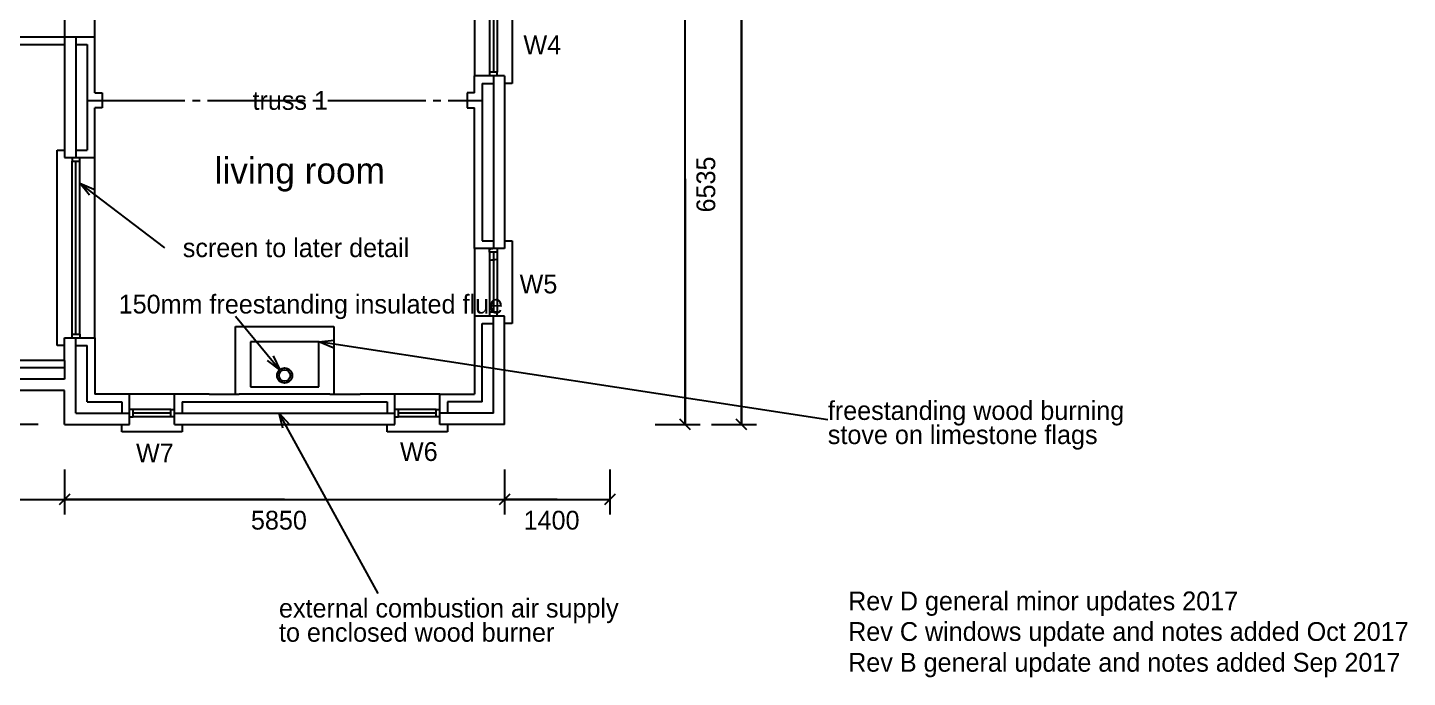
# Model space of a CAD drawing. Header units: millimetres. Extents: x -18572 to 19206, y -8076 to 11578.
# Drawn here: x 860 to 19206, y -8076 to 570 of the extents above; entities that cross this region are included whole.
import ezdxf

# ---------------------------------------------------------------- set-up
doc = ezdxf.new("R2010")
doc.units = ezdxf.units.MM
doc.linetypes.add('BORDER', pattern=[16, 13, -1, 1, -1])
for name, color, linetype, true_color in [('1', 7, 'Continuous', 0xffffff), ('NEW_GF', 7, 'Continuous', 0xffffff), ('NEW_LGF', 7, 'Continuous', 0xffffff)]:
    doc.layers.add(name, color=color, linetype=linetype, true_color=true_color)
doc.layers.add('Dimensions', color=7, linetype='Continuous')
doc.layers.add('Text', color=7, linetype='Continuous')
doc.styles.add('ARIAL', font='ARIAL.TTF', dxfattribs={"height": 0.2})

# ---------------------------------------------------------------- blocks, each defined once
blk = doc.blocks.new('34ABA738')
at = {"layer": 'NEW_GF', "color": 2, "linetype": 'Continuous', "ltscale": 100}
for p, q in [((0, 1000), (0, 100)), ((200, 950), (200, 1000)), ((300, 950), (200, 950)), ((250, 950), (250, 150)), ((300, 1000), (300, 950)), ((400, 1100), (500, 1100)), ((500, 1100), (500, 0)), ((300, 150), (200, 150)), ((200, 150), (200, 100)), ((300, 100), (300, 150)), ((500, 0), (400, 0))]:
    blk.add_line(p, q, dxfattribs=at)
at = {"layer": 'NEW_GF', "color": 1, "linetype": 'Continuous', "ltscale": 100}
for p, q in [((200, 950), (200, 150)), ((300, 950), (300, 150))]:
    blk.add_line(p, q, dxfattribs=at)
blk = doc.blocks.new('0655C5DF')
at = {"layer": 'NEW_LGF', "color": 9, "linetype": 'Continuous', "ltscale": 100}
for s, p in [('W1', (6926, 14136)), ('D1', (11243, 13604)), ('W2', (12697, 12591)), ('D5', (10399, 10586)), ('D4', (96, 9531)), ('D6', (10538, 8373)), ('W3', (12677, 8113)), ('D2', (1585, 6506)), ('D7', (3363, 5607)), ('W4', (11328, 5538)), ('W16', (3190, 2893)), ('W5', (11277, 2357)), ('W6', (9686, 127)), ('W7', (6177, 109))]:
    blk.add_text(s, height=250, dxfattribs=at).set_placement(p)
blk = doc.blocks.new('2E713F31')
at = {"layer": 'NEW_GF', "color": 2, "linetype": 'Continuous', "ltscale": 100}
for p, q in [((0, 0), (0, 2600)), ((0, 2600), (100, 2600)), ((200, 2500), (200, 2450)), ((200, 2450), (300, 2450)), ((250, 150), (250, 2450)), ((300, 2450), (300, 2500)), ((500, 100), (500, 2500)), ((100, 0), (0, 0)), ((200, 100), (200, 150)), ((200, 150), (300, 150)), ((300, 150), (300, 100))]:
    blk.add_line(p, q, dxfattribs=at)
at = {"layer": 'NEW_GF', "color": 1, "linetype": 'Continuous', "ltscale": 100}
for p, q in [((200, 150), (200, 2450)), ((300, 150), (300, 2450))]:
    blk.add_line(p, q, dxfattribs=at)
blk = doc.blocks.new('054EFEA0')
at = {"layer": 'NEW_GF', "color": 9, "linetype": 'BORDER', "ltscale": 100}
for p, q in [((0, 4396), (5250, 4396)), ((0, 0), (5250, 0))]:
    blk.add_line(p, q, dxfattribs=at)
blk = doc.blocks.new('3F1EC493')
at = {"layer": 'NEW_GF', "color": 2, "linetype": 'Continuous', "ltscale": 100}
for p, q in [((0, 1000), (0, 100)), ((200, 950), (200, 1000)), ((300, 950), (200, 950)), ((250, 950), (250, 150)), ((300, 1000), (300, 950)), ((400, 1100), (500, 1100)), ((500, 1100), (500, 0)), ((300, 150), (200, 150)), ((200, 150), (200, 100)), ((300, 100), (300, 150)), ((500, 0), (400, 0))]:
    blk.add_line(p, q, dxfattribs=at)
at = {"layer": 'NEW_GF', "color": 1, "linetype": 'Continuous', "ltscale": 100}
for p, q in [((200, 950), (200, 150)), ((300, 950), (300, 150))]:
    blk.add_line(p, q, dxfattribs=at)
blk = doc.blocks.new('C8006167')
at = {"layer": 'NEW_GF', "color": 2, "linetype": 'Continuous', "ltscale": 100}
for p, q in [((23085, 1400), (23085, 14700)), ((22335, 1400), (22335, 7935)), ((22335, 4668), (22335, 7935)), ((23085, 8050), (23085, 1400)), ((22335, 4668), (22335, 1400)), ((13735, 1850), (13135, 1850)), ((13735, 1400), (13135, 1400)), ((21935, 1400), (22535, 1400)), ((22685, 1400), (23285, 1400)), ((14085, 800), (14085, 200)), ((14085, 800), (14085, 200)), ((19935, 800), (19935, 200)), ((19935, 800), (19935, 200)), ((21335, 800), (21335, 200)), ((11685, 400), (14085, 400)), ((12885, 400), (14085, 400)), ((17010, 400), (14085, 400)), ((14085, 400), (19935, 400)), ((17010, 400), (19935, 400)), ((20635, 400), (19935, 400)), ((19935, 400), (21335, 400)), ((20635, 400), (21335, 400))]:
    blk.add_line(p, q, dxfattribs=at)
at = {"layer": 'NEW_GF', "color": 4, "linetype": 'Continuous', "ltscale": 100}
for p, q in [((22406, 1329), (22264, 1471)), ((23156, 1329), (23014, 1471)), ((14156, 471), (14014, 329)), ((20006, 471), (19864, 329)), ((21406, 471), (21264, 329))]:
    blk.add_line(p, q, dxfattribs=at)
at = {"layer": 'NEW_GF', "color": 3, "linetype": 'Continuous', "ltscale": 100}
blk.add_text('6535', height=250, rotation=90, dxfattribs=at).set_placement((22735, 4220))
for s, p in [('5850', (16562, 0)), ('1400', (20187, 0))]:
    blk.add_text(s, height=250, dxfattribs=at).set_placement(p)
blk = doc.blocks.new('3153BFF7')
at = {"layer": 'NEW_GF', "linetype": 'Continuous', "ltscale": 100}
for points in [[(5737, 18426), (5737, 18926), (6170, 18676)], [(1000, 126), (1000, 626), (1433, 376)]]:
    blk.add_hatch(color=15, dxfattribs=at).paths.add_polyline_path(points)
at = {"layer": 'NEW_GF', "color": 1, "linetype": 'Continuous', "ltscale": 100}
for p, q in [((6170, 18676), (5737, 18926)), ((5737, 18926), (5737, 18426)), ((4737, 16226), (4737, 18676)), ((4737, 18676), (5737, 18676)), ((5737, 18426), (6170, 18676)), ((0, 376), (0, 2826)), ((1433, 376), (1000, 626)), ((1000, 626), (1000, 126)), ((0, 376), (1000, 376)), ((1000, 126), (1433, 376))]:
    blk.add_line(p, q, dxfattribs=at)
at = {"layer": 'NEW_GF', "color": 15, "linetype": 'Continuous', "ltscale": 100, "style": 'ARIAL'}
for p in [(6170, 18476), (1433, 176)]:
    blk.add_text('B', height=400, rotation=359.9494, dxfattribs=at).set_placement(p)
blk = doc.blocks.new('0A195876')
at = {"layer": 'NEW_GF', "color": 2, "linetype": 'Continuous', "ltscale": 100}
for p, q in [((700, 500), (100, 500)), ((150, 300), (100, 300)), ((100, 200), (150, 200)), ((150, 200), (150, 300)), ((650, 250), (150, 250)), ((650, 200), (650, 300)), ((650, 300), (700, 300)), ((700, 200), (650, 200)), ((0, 0), (0, 100)), ((800, 100), (800, 0)), ((800, 0), (0, 0))]:
    blk.add_line(p, q, dxfattribs=at)
at = {"layer": 'NEW_GF', "color": 1, "linetype": 'Continuous', "ltscale": 100}
for p, q in [((650, 300), (150, 300)), ((650, 200), (150, 200))]:
    blk.add_line(p, q, dxfattribs=at)
blk = doc.blocks.new('A3BB07DA')
at = {"layer": 'NEW_GF', "color": 2, "linetype": 'Continuous', "ltscale": 100}
for p, q in [((906, 600), (0, 600)), ((0, 600), (0, 0)), ((906, 0), (906, 600)), ((0, 0), (906, 0))]:
    blk.add_line(p, q, dxfattribs=at)
blk.add_circle((453, 150), 100, dxfattribs=at)
blk.add_arc((453, 150), 100, 0, 0, dxfattribs=at)
blk = doc.blocks.new('BC88C677')
at = {"layer": 'NEW_GF', "color": 1, "linetype": 'Continuous', "ltscale": 100}
for p, q in [((2330, 2314), (2201, 3306)), ((2579, 2340), (2502, 3330)), ((2829, 2352), (2804, 3345)), ((3079, 2352), (3079, 3353)), ((1359, 2082), (989, 3129)), ((1597, 2159), (1294, 3186)), ((1839, 2223), (1597, 3235)), ((2083, 2275), (1899, 3274)), ((897, 1891), (375, 2988)), ((683, 3063), (1125, 1992)), ((674, 1777), (100, 2838))]:
    blk.add_line(p, q, dxfattribs=at)
at = {"layer": 'NEW_GF', "color": 2, "linetype": 'Continuous', "ltscale": 100}
for p, q in [((400, 1257), (0, 1257)), ((0, 1257), (0, 0)), ((400, 0), (400, 1257))]:
    blk.add_line(p, q, dxfattribs=at)
for centre, radius, start, end in [((3241, -8055), 11509, 90.8155, 104.2913), ((3241, -8055), 11509, 90.8155, 104.2913), ((3241, -8055), 11409, 90.8145, 104.4192), ((3241, -8055), 11409, 90.8145, 104.4192), ((2950, -2427), 4680, 89.643, 123.7884), ((2950, -2427), 4680, 89.643, 123.7884), ((2950, -2427), 4780, 88.4517, 122.9431), ((2950, -2427), 4780, 88.4517, 122.9431), ((2951, -2426), 4580, 89.6503, 123.8416), ((2951, -2426), 4580, 89.6503, 123.8416), ((2951, -2426), 4480, 88.348, 124.7035), ((2951, -2426), 4480, 88.348, 124.7035)]:
    blk.add_arc(centre, radius, start, end, dxfattribs=at)
blk = doc.blocks.new('481800DA')
at = {"layer": 'NEW_GF', "color": 2, "linetype": 'Continuous', "ltscale": 100}
for p, q in [((700, 500), (100, 500)), ((150, 300), (100, 300)), ((100, 200), (150, 200)), ((150, 200), (150, 300)), ((650, 250), (150, 250)), ((650, 200), (650, 300)), ((650, 300), (700, 300)), ((700, 200), (650, 200)), ((0, 0), (0, 100)), ((800, 100), (800, 0)), ((800, 0), (0, 0))]:
    blk.add_line(p, q, dxfattribs=at)
at = {"layer": 'NEW_GF', "color": 1, "linetype": 'Continuous', "ltscale": 100}
for p, q in [((650, 300), (150, 300)), ((650, 200), (150, 200))]:
    blk.add_line(p, q, dxfattribs=at)
blk = doc.blocks.new('6581C459')
at = {"layer": '1', "color": 1, "linetype": 'Continuous', "ltscale": 100}
for p, q in [((350, 0), (350, 900)), ((350, 900), (1656, 900)), ((1656, 900), (1656, 0))]:
    blk.add_line(p, q, dxfattribs=at)
at = {"layer": '1', "color": 4, "linetype": 'Continuous', "ltscale": 100}
for p, q in [((0, 0), (400, 0)), ((1606, 0), (2006, 0))]:
    blk.add_line(p, q, dxfattribs=at)
blk = doc.blocks.new('7F2258D6')
at = {"layer": 'NEW_GF', "color": 2, "linetype": 'Continuous', "ltscale": 100}
for p, q in [((0, 80), (205, 99)), ((190, 0), (0, 80))]:
    blk.add_line(p, q, dxfattribs=at)
blk = doc.blocks.new('EFC71F6E')
at = {"layer": 'NEW_GF', "color": 2, "linetype": 'Continuous', "ltscale": 100}
blk.add_line((3, 0), (0, 1), dxfattribs=at)
blk = doc.blocks.new('C88255F0')
at = {"layer": 'NEW_GF', "color": 2, "linetype": 'Continuous', "ltscale": 100}
for p, q in [((52, 0), (0, 199)), ((0, 199), (140, 48))]:
    blk.add_line(p, q, dxfattribs=at)
blk = doc.blocks.new('E7091BC2')
at = {"layer": 'NEW_GF', "color": 2, "linetype": 'Continuous', "ltscale": 100}
for p, q in [((77, 186), (166, 0)), ((166, 0), (0, 122))]:
    blk.add_line(p, q, dxfattribs=at)
blk = doc.blocks.new('983AE7CB')
at = {"layer": 'NEW_GF', "color": 2, "linetype": 'Continuous', "ltscale": 100}
for p, q in [((129, 0), (0, 161)), ((0, 161), (190, 80))]:
    blk.add_line(p, q, dxfattribs=at)

msp = doc.modelspace()

# ---------------------------------------------------------------- linework, layer by layer
at = {"layer": 'NEW_GF', "color": 4, "linetype": 'Continuous', "ltscale": 100}
for p, q in [((1353, 444), (157, 444)), ((1753, 444), (1353, 444)), ((1353, 444), (1353, -1159)), ((1753, -299), (1753, 444)), ((157, 344), (1353, 344)), ((7203, -73), (6803, -73)), ((6803, -299), (6803, -73)), ((7203, -73), (7203, -2368)), ((1753, -299), (1853, -299)), ((1853, -299), (1853, -499)), ((6803, -299), (6703, -299)), ((6703, -299), (6703, -499)), ((1753, -1159), (1753, -499)), ((1853, -499), (1753, -499)), ((6703, -499), (6803, -499)), ((6803, -2368), (6803, -499)), ((1353, -1159), (1753, -1159)), ((7203, -2368), (6803, -2368)), ((7203, -3268), (6803, -3268)), ((6803, -3268), (6803, -4309)), ((7203, -4709), (7203, -3268)), ((1353, -3859), (1353, -3559)), ((1353, -3559), (1753, -3559)), ((1753, -3559), (1753, -4309)), ((1353, -3859), (-654, -3859)), ((1353, -4259), (-1047, -4259)), ((1353, -4709), (1353, -4259)), ((2214, -4309), (1753, -4309)), ((2214, -4709), (2214, -4309)), ((2814, -4709), (2814, -4309)), ((3275, -4309), (2814, -4309)), ((4881, -4309), (3675, -4309)), ((5742, -4309), (5281, -4309)), ((5742, -4709), (5742, -4309)), ((6342, -4709), (6342, -4309)), ((6342, -4309), (6803, -4309)), ((1353, -4709), (2214, -4709)), ((2814, -4709), (5742, -4709)), ((7203, -4709), (6342, -4709))]:
    msp.add_line(p, q, dxfattribs=at)
at = {"layer": 'NEW_GF', "color": 2, "linetype": 'Continuous', "ltscale": 100}
for p, q in [((1503, 444), (1503, -1159)), ((1503, 344), (1653, 344)), ((1653, 344), (1653, -1059)), ((6903, -173), (7053, -173)), ((6903, -173), (6903, -2268)), ((7053, -73), (7053, -2368)), ((1503, -1059), (1653, -1059)), ((6903, -2268), (7053, -2268)), ((7053, -4559), (7053, -3268)), ((6903, -3368), (7053, -3368)), ((6903, -4409), (6903, -3368)), ((1503, -4559), (1503, -3559)), ((1503, -3659), (1653, -3659)), ((1653, -4409), (1653, -3659)), ((1352, -3959), (-751, -3959)), ((1352, -3859), (1352, -4109)), ((1352, -4109), (-898, -4109)), ((1503, -4559), (2214, -4559)), ((1653, -4409), (2114, -4409)), ((2114, -4409), (2114, -4559)), ((2814, -4559), (5742, -4559)), ((2914, -4409), (2914, -4559)), ((2914, -4409), (5642, -4409)), ((5642, -4409), (5642, -4559)), ((7053, -4559), (6342, -4559)), ((6442, -4409), (6442, -4559)), ((6903, -4409), (6442, -4409))]:
    msp.add_line(p, q, dxfattribs=at)
at = {"layer": 'NEW_GF', "color": 1, "linetype": 'Continuous', "ltscale": 100}
for p, q in [((2687, -2359), (1553, -1499)), ((3625, -3268), (4214, -3982))]:
    msp.add_line(p, q, dxfattribs=at)
msp.add_circle((4278, -4059), 75, dxfattribs=at)
at = {"layer": 'NEW_GF', "color": 2, "linetype": 'Continuous', "ltscale": 100}
msp.add_arc((5689, 8141), 10596, 277.1235, 277.3961, dxfattribs=at)
msp.add_arc((5689, 8141), 10596, 277.1235, 277.3961, dxfattribs=at)
at = {"layer": 'NEW_GF', "color": 1, "linetype": 'Continuous', "ltscale": 100}
for centre, radius, start, end in [((5689, 8141), 10746, 277.0236, 277.5611), ((5689, 8141), 10746, 277.0236, 277.5611), ((4278, -4059), 75, 0, 0)]:
    msp.add_arc(centre, radius, start, end, dxfattribs=at)
at = {"layer": 'Text', "color": 1, "linetype": 'Continuous', "ltscale": 100}
for p, q in [((11500, -4650), (4731, -3609)), ((5522, -6959), (4203, -4559))]:
    msp.add_line(p, q, dxfattribs=at)

# ---------------------------------------------------------------- block references
at = {"layer": '1'}
msp.add_blockref('6581C459', (3275, -4309), dxfattribs=at)
at = {"layer": 'Dimensions'}
msp.add_blockref('C8006167', (-12732, -6109), dxfattribs=at)
at = {"layer": 'NEW_GF'}
for name, p in [('3153BFF7', (-5340, -7585)), ('BC88C677', (1353, 444)), ('054EFEA0', (1653, -399)), ('3F1EC493', (6803, -173)), ('2E713F31', (1253, -3659)), ('983AE7CB', (1553, -1659)), ('34ABA738', (6803, -3368)), ('EFC71F6E', (3622, -3574)), ('A3BB07DA', (3825, -4209)), ('7F2258D6', (4731, -3689)), ('E7091BC2', (4048, -3982)), ('481800DA', (2114, -4809)), ('0A195876', (5642, -4809)), ('C88255F0', (4203, -4758))]:
    msp.add_blockref(name, p, dxfattribs=at)
at = {"layer": 'NEW_LGF'}
msp.add_blockref('0655C5DF', (-3875, -5323), dxfattribs=at)

# ---------------------------------------------------------------- texts
at = {"layer": 'NEW_GF', "color": 15, "linetype": 'Continuous', "ltscale": 100}
for s, height, p in [('truss 1', 250, (3851, -524)), ('living room', 350, (3348, -1507)), ('screen to later detail', 250, (2924, -2484)), ('150mm freestanding insulated flue', 250, (2071, -3234))]:
    msp.add_text(s, height=height, dxfattribs=at).set_placement(p)
at = {"layer": 'NEW_LGF', "color": 15, "linetype": 'Continuous', "ltscale": 100}
msp.add_text('to enclosed wood burner', height=250, dxfattribs=at).set_placement((4203, -7601))
at = {"layer": 'Text', "color": 15, "linetype": 'Continuous', "ltscale": 100}
for s, p in [('freestanding wood burning', (11500, -4650)), ('stove on limestone flags', (11500, -4971)), ('Rev D general minor updates 2017', (11770, -7183)), ('external combustion air supply', (4203, -7279)), ('Rev C windows update and notes added Oct 2017', (11770, -7590)), ('Rev B general update and notes added Sep 2017', (11770, -8000))]:
    msp.add_text(s, height=250, dxfattribs=at).set_placement(p)

doc.saveas('drawing.dxf')
